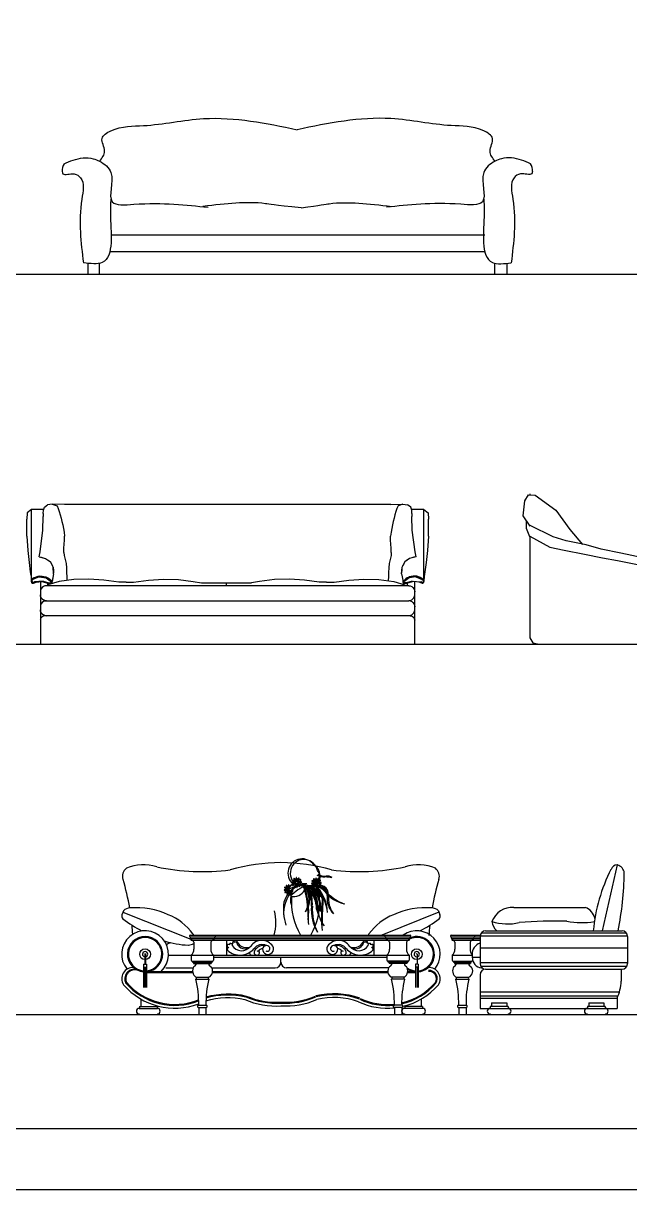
# Model space of a CAD drawing. Header units: inches. Extents: x 6 to 48.5, y 12.5 to 37.3.
# Drawn here: x 20.07 to 23.29, y 12.51 to 18.71 of the extents above; entities that cross this region are included whole.
import ezdxf

# ---------------------------------------------------------------- set-up
doc = ezdxf.new("R2010")
doc.units = ezdxf.units.IN
doc.header["$MEASUREMENT"] = 0
for name, color, linetype in [('02', 2, 'Continuous'), ('1', 1, 'Continuous'), ('4', 4, 'Continuous'), ('kadrbm', 4, 'Continuous')]:
    doc.layers.add(name, color=color, linetype=linetype)

# ---------------------------------------------------------------- blocks, each defined once
blk = doc.blocks.new('kadrbm')
at = {"layer": 'kadrbm', "color": 4}
blk.add_lwpolyline([(0, 0), (0, 24.7972), (21, 24.7972), (21, 0), (0, 0)], close=True, dxfattribs=at)
blk.add_lwpolyline([(20.6631, 0.3257), (20.6631, 24.4603), (0.3369, 24.4603), (0.3369, 0.3257), (20.6631, 0.3257)], dxfattribs=at)

msp = doc.modelspace()

# ---------------------------------------------------------------- linework, layer by layer
at = {"layer": '02'}
for p, q in [((22.7316, 16.1755), (22.752, 16.2072)), ((22.752, 16.2072), (22.7866, 16.2048)), ((22.7594, 16.2067), (22.7594, 16.2129)), ((22.7866, 16.2048), (22.8966, 16.1266)), ((20.1096, 16.13), (20.0868, 16.1113)), ((20.1096, 15.7446), (20.1096, 16.13)), ((20.1744, 16.13), (20.1098, 16.13)), ((20.1727, 16.1087), (20.1731, 16.1258)), ((20.1731, 16.1258), (20.1784, 16.1425)), ((20.1784, 16.1425), (20.1955, 16.1547)), ((20.2202, 16.1581), (20.1955, 16.1547)), ((20.2852, 16.1558), (20.2202, 16.1581)), ((20.2202, 16.1581), (20.2457, 16.149)), ((20.2457, 16.149), (20.2521, 16.1345)), ((20.2521, 16.1345), (20.2578, 16.1186)), ((20.2578, 16.1186), (20.2628, 16.1011)), ((22.0191, 16.1558), (20.2852, 16.1558)), ((22.0191, 16.1558), (22.0841, 16.1581)), ((22.0465, 16.1186), (22.0415, 16.1011)), ((22.0522, 16.1345), (22.0465, 16.1186)), ((22.0586, 16.149), (22.0522, 16.1345)), ((22.0841, 16.1581), (22.0586, 16.149)), ((22.0841, 16.1581), (22.1088, 16.1547)), ((22.1259, 16.1425), (22.1088, 16.1547)), ((22.1312, 16.1258), (22.1259, 16.1425)), ((22.1945, 16.13), (22.1299, 16.13)), ((22.1316, 16.1087), (22.1312, 16.1258)), ((22.1947, 16.13), (22.2175, 16.1113)), ((22.1947, 15.7446), (22.1947, 16.13)), ((22.7234, 16.0948), (22.7316, 16.1755)), ((22.8966, 16.1266), (22.97, 16.0239)), ((20.0868, 16.1113), (20.0849, 16.0787)), ((20.0849, 15.9882), (20.0849, 16.0787)), ((20.1712, 16.0201), (20.1727, 16.0916)), ((20.1727, 16.1087), (20.1727, 16.0916)), ((20.2628, 16.1011), (20.2673, 16.0836)), ((20.2673, 16.0836), (20.2719, 16.0654)), ((20.2719, 16.0654), (20.2765, 16.0475)), ((22.0324, 16.0654), (22.0279, 16.0475)), ((22.037, 16.0836), (22.0324, 16.0654)), ((22.0415, 16.1011), (22.037, 16.0836)), ((22.1316, 16.1087), (22.1316, 16.0916)), ((22.1331, 16.0201), (22.1316, 16.0916)), ((22.2175, 16.1113), (22.2194, 16.0787)), ((22.2194, 15.9882), (22.2194, 16.0787)), ((22.7601, 16.041), (22.7234, 16.0948)), ((22.7397, 16.0288), (22.7397, 16.0679)), ((20.1556, 15.9046), (20.1712, 16.0201)), ((20.2765, 16.0475), (20.2803, 16.0281)), ((20.2803, 16.0281), (20.2837, 16.0084)), ((20.2837, 16.0084), (20.2863, 15.9882)), ((22.0206, 16.0084), (22.018, 15.9882)), ((22.0241, 16.0281), (22.0206, 16.0084)), ((22.0279, 16.0475), (22.0241, 16.0281)), ((22.1487, 15.9046), (22.1331, 16.0201)), ((22.7581, 15.9848), (22.7397, 16.0288)), ((22.8824, 15.9848), (22.7601, 16.0435)), ((22.97, 16.0239), (23.0372, 15.9432)), ((20.0849, 15.9882), (20.0903, 15.9111)), ((20.2825, 15.9232), (20.2841, 15.9449)), ((20.2841, 15.9449), (20.2863, 15.9666)), ((20.2863, 15.9666), (20.2863, 15.9882)), ((22.018, 15.9666), (22.018, 15.9882)), ((22.0203, 15.9449), (22.018, 15.9666)), ((22.0218, 15.9232), (22.0203, 15.9449)), ((22.2194, 15.9882), (22.2141, 15.9111)), ((22.7581, 15.9872), (22.864, 15.9286)), ((22.7594, 15.4449), (22.7594, 15.9865)), ((22.9516, 15.9628), (22.8824, 15.9848)), ((23.0576, 15.9408), (22.9516, 15.9628)), ((23.137, 15.9188), (23.0576, 15.9408)), ((20.0903, 15.9111), (20.0971, 15.8472)), ((20.1507, 15.8784), (20.1556, 15.9046)), ((20.1507, 15.8784), (20.1853, 15.8697)), ((20.1507, 15.8784), (20.1617, 15.8757)), ((20.1617, 15.8757), (20.1727, 15.8727)), ((20.1727, 15.8727), (20.1853, 15.8697)), ((20.2822, 15.9016), (20.2825, 15.9232)), ((20.2822, 15.9016), (20.2833, 15.8845)), ((20.2833, 15.8845), (20.2943, 15.8423)), ((22.021, 15.8845), (22.01, 15.8423)), ((22.0222, 15.9016), (22.021, 15.8845)), ((22.0222, 15.9016), (22.0218, 15.9232)), ((22.1536, 15.8784), (22.1191, 15.8697)), ((22.1316, 15.8727), (22.1191, 15.8697)), ((22.1426, 15.8757), (22.1316, 15.8727)), ((22.1536, 15.8784), (22.1426, 15.8757)), ((22.1536, 15.8784), (22.1487, 15.9046)), ((22.2141, 15.9111), (22.2072, 15.8472)), ((22.864, 15.9286), (22.864, 15.9286)), ((22.864, 15.9286), (22.9414, 15.9139)), ((22.9414, 15.9139), (23.0494, 15.8919)), ((23.0494, 15.8919), (23.1452, 15.8723)), ((23.2409, 15.8968), (23.137, 15.9188)), ((23.1452, 15.8723), (23.2246, 15.8577)), ((23.3591, 15.8723), (23.2409, 15.8968)), ((20.0971, 15.8472), (20.1039, 15.7975)), ((20.1853, 15.8697), (20.2111, 15.851)), ((20.1853, 15.8697), (20.1959, 15.8617)), ((20.1959, 15.8617), (20.2039, 15.856)), ((20.2039, 15.856), (20.2111, 15.851)), ((20.2252, 15.8233), (20.2111, 15.851)), ((20.2111, 15.851), (20.2179, 15.8377)), ((20.2179, 15.8377), (20.2221, 15.8298)), ((20.2221, 15.8298), (20.2229, 15.8279)), ((20.2278, 15.788), (20.2252, 15.8233)), ((20.2255, 15.8222), (20.2255, 15.8218)), ((20.2255, 15.8218), (20.2263, 15.8077)), ((20.2943, 15.8423), (20.2958, 15.8187)), ((20.2958, 15.8187), (20.2966, 15.7948)), ((22.0085, 15.8187), (22.0077, 15.7948)), ((22.01, 15.8423), (22.0085, 15.8187)), ((22.0765, 15.788), (22.0792, 15.8233)), ((22.0788, 15.8218), (22.078, 15.8077)), ((22.0788, 15.8222), (22.0788, 15.8218)), ((22.0792, 15.8233), (22.0932, 15.851)), ((22.0822, 15.8298), (22.0814, 15.8279)), ((22.0864, 15.8377), (22.0822, 15.8298)), ((22.0932, 15.851), (22.0864, 15.8377)), ((22.1191, 15.8697), (22.0932, 15.851)), ((22.1004, 15.856), (22.0932, 15.851)), ((22.1084, 15.8617), (22.1004, 15.856)), ((22.1191, 15.8697), (22.1084, 15.8617)), ((22.2072, 15.8472), (22.2004, 15.7975)), ((23.2246, 15.8577), (23.3835, 15.8259)), ((20.1039, 15.7975), (20.107, 15.7792)), ((20.1039, 15.7975), (20.1077, 15.7731)), ((20.1077, 15.7731), (20.1096, 15.7477)), ((20.1153, 15.761), (20.1096, 15.756)), ((20.1176, 15.7576), (20.1134, 15.7545)), ((20.1134, 15.745), (20.1134, 15.7545)), ((20.1511, 15.7754), (20.1153, 15.761)), ((20.1229, 15.7659), (20.1153, 15.761)), ((20.1514, 15.7712), (20.1176, 15.7576)), ((20.1229, 15.7659), (20.1264, 15.7678)), ((20.1714, 15.7487), (20.1261, 15.7442)), ((20.1264, 15.7678), (20.1461, 15.7747)), ((20.1347, 15.7439), (20.1644, 15.7469)), ((20.1461, 15.7747), (20.1495, 15.7747)), ((20.1511, 15.7754), (20.1602, 15.7758)), ((20.1511, 15.7754), (20.1891, 15.7701)), ((20.1514, 15.7712), (20.1875, 15.7663)), ((20.1602, 15.7758), (20.1666, 15.7758)), ((20.1644, 15.7469), (20.2016, 15.7359)), ((20.1666, 15.7758), (20.1868, 15.7709)), ((20.1714, 15.7487), (20.2024, 15.7401)), ((20.1883, 15.7701), (20.1868, 15.7709)), ((20.1875, 15.7663), (20.2157, 15.7443)), ((20.1891, 15.7701), (20.1974, 15.7659)), ((20.1974, 15.7659), (20.205, 15.761)), ((20.205, 15.761), (20.2195, 15.7465)), ((20.2176, 15.7344), (20.2195, 15.7465)), ((20.2195, 15.7465), (20.2191, 15.7462)), ((20.2278, 15.788), (20.2195, 15.7465)), ((20.2206, 15.7519), (20.2195, 15.7465)), ((20.2195, 15.7465), (20.2195, 15.7465)), ((20.2229, 15.764), (20.2206, 15.7519)), ((20.2263, 15.8077), (20.2274, 15.7925)), ((20.3354, 15.7568), (20.2571, 15.7458)), ((20.2966, 15.7948), (20.2977, 15.7709)), ((20.2977, 15.7709), (20.2985, 15.7515)), ((20.4153, 15.7583), (20.3354, 15.7568)), ((20.4948, 15.7541), (20.4153, 15.7583)), ((20.5734, 15.7435), (20.4948, 15.7541)), ((20.6528, 15.7435), (20.7315, 15.7541)), ((20.7315, 15.7541), (20.8109, 15.7583)), ((20.8109, 15.7583), (20.8909, 15.7568)), ((20.8909, 15.7568), (20.9692, 15.7458)), ((21.4009, 15.7568), (21.3226, 15.7458)), ((21.4809, 15.7583), (21.4009, 15.7568)), ((21.5603, 15.7541), (21.4809, 15.7583)), ((21.6389, 15.7435), (21.5603, 15.7541)), ((21.7184, 15.7435), (21.797, 15.7541)), ((21.797, 15.7541), (21.8764, 15.7583)), ((21.8764, 15.7583), (21.9564, 15.7568)), ((21.9564, 15.7568), (22.0347, 15.7458)), ((22.0066, 15.7709), (22.0058, 15.7515)), ((22.0077, 15.7948), (22.0066, 15.7709)), ((22.0765, 15.788), (22.0849, 15.7465)), ((22.078, 15.8077), (22.0769, 15.7925)), ((22.0814, 15.764), (22.0837, 15.7519)), ((22.0837, 15.7519), (22.0849, 15.7465)), ((22.0993, 15.761), (22.0849, 15.7465)), ((22.0849, 15.7465), (22.0849, 15.7465)), ((22.0849, 15.7465), (22.0852, 15.7462)), ((22.0868, 15.7344), (22.0849, 15.7465)), ((22.1168, 15.7663), (22.0887, 15.7443)), ((22.1069, 15.7659), (22.0993, 15.761)), ((22.1329, 15.7487), (22.102, 15.7401)), ((22.14, 15.7469), (22.1027, 15.7359)), ((22.1153, 15.7701), (22.1069, 15.7659)), ((22.1533, 15.7754), (22.1153, 15.7701)), ((22.116, 15.7701), (22.1175, 15.7709)), ((22.1529, 15.7712), (22.1168, 15.7663)), ((22.1377, 15.7758), (22.1175, 15.7709)), ((22.1329, 15.7487), (22.1782, 15.7442)), ((22.1441, 15.7758), (22.1377, 15.7758)), ((22.1696, 15.7439), (22.14, 15.7469)), ((22.1533, 15.7754), (22.1441, 15.7758)), ((22.1529, 15.7712), (22.1867, 15.7576)), ((22.1533, 15.7754), (22.189, 15.761)), ((22.1582, 15.7747), (22.1548, 15.7747)), ((22.178, 15.7678), (22.1582, 15.7747)), ((22.1814, 15.7659), (22.178, 15.7678)), ((22.1814, 15.7659), (22.189, 15.761)), ((22.1867, 15.7576), (22.1909, 15.7545)), ((22.189, 15.761), (22.1947, 15.756)), ((22.1966, 15.7731), (22.1947, 15.7477)), ((22.2004, 15.7975), (22.1966, 15.7731)), ((22.2004, 15.7975), (22.1973, 15.7792)), ((20.1096, 15.7446), (20.1104, 15.7412)), ((20.1104, 15.7412), (20.1127, 15.7386)), ((20.1108, 15.7408), (20.1127, 15.7386)), ((20.1134, 15.7382), (20.1127, 15.7386)), ((20.1134, 15.745), (20.1167, 15.7402)), ((20.1134, 15.7382), (20.1169, 15.737)), ((20.1167, 15.7402), (20.1261, 15.7442)), ((20.1176, 15.737), (20.1169, 15.737)), ((20.1176, 15.737), (20.1207, 15.7374)), ((20.1207, 15.7374), (20.1347, 15.7439)), ((20.1267, 15.7401), (20.1271, 15.7405)), ((20.1271, 15.7405), (20.1347, 15.7439)), ((20.1271, 15.7405), (20.1271, 15.7405)), ((20.1575, 15.7462), (20.1575, 15.4129)), ((20.1587, 15.7006), (20.1575, 15.6922)), ((20.1617, 15.7082), (20.1587, 15.7006)), ((20.167, 15.715), (20.1617, 15.7082)), ((20.1735, 15.7199), (20.167, 15.715)), ((20.1811, 15.723), (20.1735, 15.7199)), ((20.1894, 15.7241), (20.1811, 15.723)), ((22.1149, 15.7241), (20.1894, 15.7241)), ((20.2571, 15.7458), (20.1974, 15.7283)), ((20.1974, 15.7253), (20.1974, 15.737)), ((20.2016, 15.7359), (20.2092, 15.7355)), ((20.2024, 15.7401), (20.2096, 15.7397)), ((20.2134, 15.7359), (20.2092, 15.7355)), ((20.2096, 15.7397), (20.2122, 15.7397)), ((20.2134, 15.7405), (20.2122, 15.7397)), ((20.2157, 15.7443), (20.2134, 15.7405)), ((20.2134, 15.7359), (20.2164, 15.7378)), ((20.2164, 15.7378), (20.2195, 15.7431)), ((20.2191, 15.7462), (20.2195, 15.7462)), ((20.6131, 15.7437), (20.5734, 15.7435)), ((20.6131, 15.7437), (20.6528, 15.7435)), ((20.9692, 15.7458), (21.0134, 15.7404)), ((21.0134, 15.7404), (21.2784, 15.7404)), ((21.1459, 15.7241), (21.1459, 15.7404)), ((21.3226, 15.7458), (21.2784, 15.7404)), ((21.6786, 15.7437), (21.6389, 15.7435)), ((21.6786, 15.7437), (21.7184, 15.7435)), ((22.0347, 15.7458), (22.0944, 15.7283)), ((22.0852, 15.7462), (22.0849, 15.7462)), ((22.0879, 15.7378), (22.0849, 15.7431)), ((22.0909, 15.7359), (22.0879, 15.7378)), ((22.0887, 15.7443), (22.0909, 15.7405)), ((22.0921, 15.7397), (22.0909, 15.7405)), ((22.0951, 15.7355), (22.0909, 15.7359)), ((22.0947, 15.7397), (22.0921, 15.7397)), ((22.102, 15.7401), (22.0947, 15.7397)), ((22.1027, 15.7359), (22.0951, 15.7355)), ((22.1069, 15.737), (22.1069, 15.7253)), ((22.1149, 15.7241), (22.1232, 15.723)), ((22.1232, 15.723), (22.1308, 15.7199)), ((22.1308, 15.7199), (22.1373, 15.715)), ((22.1373, 15.715), (22.1426, 15.7082)), ((22.1426, 15.7082), (22.1457, 15.7006)), ((22.1457, 15.7006), (22.1468, 15.6922)), ((22.1468, 15.4129), (22.1468, 15.7462)), ((22.1772, 15.7405), (22.1696, 15.7439)), ((22.1837, 15.7374), (22.1696, 15.7439)), ((22.1776, 15.7401), (22.1772, 15.7405)), ((22.1772, 15.7405), (22.1772, 15.7405)), ((22.1877, 15.7402), (22.1782, 15.7442)), ((22.1867, 15.737), (22.1837, 15.7374)), ((22.1867, 15.737), (22.1875, 15.737)), ((22.1875, 15.737), (22.1909, 15.7382)), ((22.1909, 15.745), (22.1877, 15.7402)), ((22.1916, 15.7386), (22.1909, 15.7382)), ((22.1939, 15.7412), (22.1916, 15.7386)), ((22.1935, 15.7408), (22.1916, 15.7386)), ((22.1947, 15.7446), (22.1939, 15.7412)), ((20.1587, 15.6683), (20.1575, 15.6762)), ((20.1617, 15.6603), (20.1587, 15.6683)), ((20.1617, 15.6284), (20.1587, 15.6208)), ((20.167, 15.6538), (20.1617, 15.6603)), ((20.167, 15.6352), (20.1617, 15.6284)), ((20.167, 15.6538), (20.1735, 15.6489)), ((20.1735, 15.6401), (20.167, 15.6352)), ((20.1811, 15.6455), (20.1735, 15.6489)), ((20.1811, 15.6432), (20.1735, 15.6401)), ((20.1894, 15.6443), (20.1811, 15.6455)), ((20.1811, 15.6432), (20.1894, 15.6443)), ((20.1894, 15.6443), (22.1149, 15.6443)), ((22.1149, 15.6443), (22.1232, 15.6455)), ((22.1232, 15.6432), (22.1149, 15.6443)), ((22.1232, 15.6455), (22.1308, 15.6489)), ((22.1232, 15.6432), (22.1308, 15.6401)), ((22.1373, 15.6538), (22.1308, 15.6489)), ((22.1308, 15.6401), (22.1373, 15.6352)), ((22.1373, 15.6538), (22.1426, 15.6603)), ((22.1373, 15.6352), (22.1426, 15.6284)), ((22.1426, 15.6603), (22.1457, 15.6683)), ((22.1426, 15.6284), (22.1457, 15.6208)), ((22.1457, 15.6683), (22.1468, 15.6762)), ((20.1587, 15.6208), (20.1575, 15.6124)), ((20.1587, 15.5885), (20.1575, 15.5964)), ((20.1617, 15.5805), (20.1587, 15.5885)), ((20.167, 15.574), (20.1617, 15.5805)), ((20.1697, 15.5615), (20.1647, 15.5577)), ((20.167, 15.574), (20.1735, 15.5691)), ((20.1754, 15.5638), (20.1697, 15.5615)), ((20.1811, 15.5657), (20.1735, 15.5691)), ((20.1815, 15.5645), (20.1754, 15.5638)), ((20.1811, 15.5657), (20.1894, 15.5645)), ((22.1229, 15.5645), (20.1815, 15.5645)), ((22.1232, 15.5657), (22.1149, 15.5645)), ((22.1229, 15.5645), (22.1289, 15.5638)), ((22.1232, 15.5657), (22.1308, 15.5691)), ((22.1289, 15.5638), (22.1346, 15.5615)), ((22.1373, 15.574), (22.1308, 15.5691)), ((22.1346, 15.5615), (22.1396, 15.5577)), ((22.1373, 15.574), (22.1426, 15.5805)), ((22.1426, 15.5805), (22.1457, 15.5885)), ((22.1457, 15.6208), (22.1468, 15.6124)), ((22.1457, 15.5885), (22.1468, 15.5964)), ((20.1583, 15.547), (20.1575, 15.5406)), ((20.1583, 15.547), (20.1609, 15.5527)), ((20.1647, 15.5577), (20.1609, 15.5527)), ((22.1396, 15.5577), (22.1434, 15.5527)), ((22.146, 15.547), (22.1434, 15.5527)), ((22.146, 15.547), (22.1468, 15.5406)), ((22.7581, 15.447), (22.7744, 15.4201)), ((22.7744, 15.4201), (22.807, 15.4128)), ((23.2231, 14.2404), (23.1423, 13.8903)), ((21.565, 14.1127), (21.5825, 14.1127)), ((21.5665, 14.1189), (21.5878, 14.1189)), ((21.5872, 14.1127), (21.5927, 14.1127)), ((22.6735, 14.0143), (23.0526, 14.0143)), ((20.5983, 13.9964), (20.5906, 13.9746)), ((20.596, 13.99), (20.9563, 13.845)), ((22.2751, 13.99), (21.9711, 13.8677)), ((22.2729, 13.9964), (22.2806, 13.9746)), ((22.5235, 13.8903), (23.248, 13.8903)), ((20.9533, 13.8677), (22.1224, 13.8677)), ((20.9533, 13.8575), (22.1224, 13.8575)), ((20.9561, 13.849), (22.1196, 13.849)), ((20.9585, 13.8401), (22.1172, 13.8401)), ((20.9727, 13.8297), (20.9727, 13.7928)), ((21.0632, 13.8297), (21.0632, 13.7928)), ((21.146, 13.8401), (21.146, 13.761)), ((21.8873, 13.8384), (21.8898, 13.8293)), ((21.9297, 13.8401), (21.9297, 13.761)), ((22.0125, 13.8297), (22.0125, 13.7928)), ((22.103, 13.8297), (22.103, 13.7928)), ((22.3401, 13.8677), (22.4944, 13.8677)), ((22.3401, 13.8575), (22.4935, 13.8575)), ((22.3429, 13.849), (22.4935, 13.849)), ((22.3453, 13.8401), (22.4935, 13.8401)), ((22.3595, 13.8297), (22.3595, 13.7928)), ((22.4407, 13.8297), (22.4407, 13.7928)), ((22.4935, 13.8628), (23.2743, 13.8628)), ((22.4935, 13.8603), (22.4935, 13.716)), ((22.4997, 13.8787), (23.2717, 13.8787)), ((23.278, 13.8603), (23.278, 13.716)), ((20.7123, 13.7657), (20.7123, 13.7119)), ((20.7153, 13.7657), (20.7153, 13.7119)), ((22.1588, 13.7657), (22.1588, 13.7119)), ((22.4519, 13.7645), (22.4519, 13.7493)), ((22.4935, 13.7993), (23.2743, 13.7993)), ((20.7059, 13.7119), (20.7059, 13.5879)), ((20.7059, 13.7119), (20.721, 13.7119)), ((20.721, 13.7119), (20.721, 13.5879)), ((20.8382, 13.7614), (22.1172, 13.761)), ((20.9585, 13.761), (20.9585, 13.7345)), ((20.9635, 13.7295), (21.0724, 13.7295)), ((20.9685, 13.7216), (21.0673, 13.7216)), ((20.9712, 13.7216), (20.9712, 13.7161)), ((20.9712, 13.7161), (21.0646, 13.7161)), ((20.9836, 13.7161), (20.9836, 13.7088)), ((21.0523, 13.7161), (21.0523, 13.7088)), ((21.0646, 13.7216), (21.0646, 13.7161)), ((21.0774, 13.761), (21.0774, 13.7345)), ((21.0774, 13.7503), (21.9983, 13.7503)), ((21.4356, 13.7226), (21.4356, 13.7503)), ((21.9983, 13.761), (21.9983, 13.7345)), ((22.1122, 13.7295), (22.0033, 13.7295)), ((22.1072, 13.7216), (22.0084, 13.7216)), ((22.0111, 13.7216), (22.0111, 13.7161)), ((22.1045, 13.7161), (22.0111, 13.7161)), ((22.0234, 13.7161), (22.0234, 13.7088)), ((22.0921, 13.7161), (22.0921, 13.7088)), ((22.1045, 13.7216), (22.1045, 13.7161)), ((22.1172, 13.761), (22.1172, 13.7345)), ((22.1652, 13.7119), (22.1501, 13.7119)), ((22.1501, 13.7119), (22.1501, 13.5879)), ((22.1652, 13.7119), (22.1652, 13.5879)), ((22.3453, 13.761), (22.4519, 13.761)), ((22.3453, 13.761), (22.3453, 13.7345)), ((22.3503, 13.7295), (22.4499, 13.7295)), ((22.3553, 13.7216), (22.4449, 13.7216)), ((22.358, 13.7216), (22.358, 13.7161)), ((22.358, 13.7161), (22.4422, 13.7161)), ((22.3653, 13.7161), (22.3653, 13.7088)), ((22.4341, 13.7161), (22.4341, 13.7088)), ((22.4422, 13.7216), (22.4422, 13.7161)), ((22.4549, 13.7503), (22.4935, 13.7503)), ((22.4935, 13.7221), (23.2743, 13.7221)), ((22.4971, 13.7017), (23.2743, 13.7017)), ((20.7059, 13.6976), (20.721, 13.6976)), ((20.7123, 13.6976), (20.7123, 13.5879)), ((20.7153, 13.6976), (20.7153, 13.5879)), ((20.721, 13.669), (20.9668, 13.669)), ((20.7338, 13.674), (20.9662, 13.674)), ((20.8233, 13.6926), (20.9694, 13.6926)), ((20.9836, 13.6436), (21.0523, 13.6436)), ((21.0681, 13.6926), (21.4056, 13.6926)), ((21.0723, 13.669), (22.0034, 13.669)), ((21.0729, 13.674), (22.0028, 13.674)), ((22.0076, 13.6926), (21.4656, 13.6926)), ((22.0921, 13.6436), (22.0234, 13.6436)), ((22.1089, 13.669), (22.1501, 13.669)), ((22.1095, 13.674), (22.1373, 13.674)), ((22.1652, 13.6976), (22.1501, 13.6976)), ((22.1588, 13.6976), (22.1588, 13.5879)), ((22.1626, 13.6976), (22.1626, 13.5879)), ((22.3653, 13.6436), (22.4341, 13.6436)), ((22.4935, 13.656), (22.4935, 13.4777)), ((22.5047, 13.6926), (22.5019, 13.6926)), ((22.5235, 13.686), (23.248, 13.686)), ((23.2434, 13.686), (23.2434, 13.6223)), ((20.9836, 13.6337), (21.0523, 13.6337)), ((22.0921, 13.6337), (22.0234, 13.6337)), ((22.3653, 13.6337), (22.4341, 13.6337)), ((20.6904, 13.5276), (20.6904, 13.4885)), ((22.1808, 13.5276), (22.1808, 13.4885)), ((22.4935, 13.5656), (23.2307, 13.5656)), ((22.4935, 13.5447), (23.222, 13.5447)), ((22.4935, 13.5317), (23.222, 13.5317)), ((23.222, 13.5317), (23.222, 13.4777)), ((20.6821, 13.4777), (20.7792, 13.4777)), ((20.6836, 13.4885), (20.7777, 13.4885)), ((20.6836, 13.4885), (20.6836, 13.4777)), ((20.7709, 13.4931), (20.7709, 13.4885)), ((20.7777, 13.4885), (20.7777, 13.4777)), ((20.9978, 13.4951), (21.0381, 13.4951)), ((20.9985, 13.482), (21.0381, 13.482)), ((20.9985, 13.482), (20.9985, 13.446)), ((21.0373, 13.482), (21.0373, 13.446)), ((22.0779, 13.4951), (22.0376, 13.4951)), ((22.0772, 13.482), (22.0376, 13.482)), ((22.0384, 13.482), (22.0384, 13.446)), ((22.0772, 13.482), (22.0772, 13.446)), ((22.1891, 13.4777), (22.0919, 13.4777)), ((22.0934, 13.4885), (22.0934, 13.4777)), ((22.1875, 13.4885), (22.0934, 13.4885)), ((22.1002, 13.4931), (22.1002, 13.4885)), ((22.1875, 13.4885), (22.1875, 13.4777)), ((22.3796, 13.4951), (22.4199, 13.4951)), ((22.3803, 13.482), (22.4199, 13.482)), ((22.3803, 13.482), (22.3803, 13.446)), ((22.4191, 13.482), (22.4191, 13.446)), ((22.4935, 13.4777), (23.222, 13.4777)), ((22.5482, 13.4885), (22.5482, 13.4777)), ((22.6423, 13.4885), (22.5482, 13.4885)), ((22.555, 13.5071), (22.6356, 13.5071)), ((22.555, 13.5071), (22.555, 13.4885)), ((22.6356, 13.5071), (22.6356, 13.4885)), ((22.6423, 13.4885), (22.6423, 13.4777)), ((23.0642, 13.4885), (23.0642, 13.4777)), ((23.1583, 13.4885), (23.0642, 13.4885)), ((23.071, 13.5071), (23.071, 13.4885)), ((23.071, 13.5071), (23.1515, 13.5071)), ((23.1515, 13.5071), (23.1515, 13.4885)), ((23.1583, 13.4885), (23.1583, 13.4777)), ((20.6821, 13.4481), (20.6821, 13.446)), ((20.7792, 13.4481), (20.7792, 13.446)), ((22.0919, 13.4481), (22.0919, 13.446)), ((22.1891, 13.4481), (22.1891, 13.446)), ((22.5467, 13.4481), (22.5467, 13.446)), ((22.6438, 13.4481), (22.6438, 13.446)), ((23.0627, 13.4481), (23.0627, 13.446)), ((23.1598, 13.4481), (23.1598, 13.446))]:
    msp.add_line(p, q, dxfattribs=at)
for points in [[(22.0771, 13.5022, 0.158771), (22.2596, 13.6117, 0.62259), (22.2194, 13.6793, 0.62259)], [(22.0771, 13.5072, 0.157659), (22.2554, 13.6144, 0.62259), (22.2198, 13.6744, 0.62259)], [(22.0841, 13.4888, 0.156799), (22.2722, 13.6035, 0.62259), (22.2182, 13.6943)], [(21.0374, 13.5173, -0.139191), (21.2446, 13.5244, 0.11451), (21.4356, 13.491, 0.11451)], [(21.038, 13.5332, -0.136466), (21.2493, 13.5387, 0.115228), (21.4347, 13.506, 0.115228)], [(21.0383, 13.5385, -0.135344), (21.2513, 13.5433, 0.115228), (21.4345, 13.511, 0.115228)], [(21.8542, 13.5261, 0.138442), (22.0384, 13.4956, 0.62259)], [(21.8563, 13.5306, 0.139101), (22.0384, 13.5005, 0.62259)], [(21.8478, 13.5125, 0.136675), (22.0384, 13.4809, 0.62259)]]:
    msp.add_lwpolyline(points, format="xyb", dxfattribs=at)
for centre in [(20.7138, 13.7657), (22.1573, 13.7657)]:
    msp.add_circle(centre, 0.0287, dxfattribs=at)
for centre, radius, start, end in [((21.5488, 14.1964), 0.0761, 34.31698, 229.1041), ((21.5579, 14.1964), 0.0726, 10.65505, 227.11178), ((20.6471, 14.1797), 0.0534, 127.11176, 198.06445), ((20.7057, 14.015), 0.2263, 72.0695, 113.66489), ((21.0167, 15.3472), 1.1427, 257.80711, 277.51613), ((21.4486, 13.1901), 1.0624, 90.70297, 105.41404), ((21.4225, 13.1901), 1.0624, 74.58596, 89.29703), ((21.5846, 14.1884), 0.0576, 263.60278, 61.94336), ((21.5992, 14.176), 0.0452, 261.57983, 48.37516), ((21.8544, 15.3472), 1.1427, 262.48387, 282.19289), ((22.1654, 14.015), 0.2263, 66.33511, 107.9305), ((22.224, 14.1797), 0.0534, 341.93555, 52.88824), ((23.9877, 13.8102), 0.8957, 153.0198, 174.86616), ((23.2257, 14.2013), 0.0392, 93.68767, 157.18982), ((23.2107, 14.1926), 0.0494, 4.92788, 75.45803), ((21.6806, 14.2115), 1.5794, 348.26545, 359.46794), ((19.3996, 13.799), 1.251, 9.79292, 16.92429), ((21.4767, 14.1337), 0.00156, 17.36916, 190.78426), ((21.6071, 13.8374), 0.3027, 96.65738, 115.79182), ((21.5264, 14.0922), 0.0541, 101.97647, 158.54317), ((21.4946, 14.145), 0.00156, 107.36916, 280.78426), ((21.5152, 14.0565), 0.0924, 89.86336, 103.16694), ((21.4984, 14.2993), 0.1559, 268.72489, 276.34081), ((21.497, 14.1576), 0.00156, 77.36916, 250.78426), ((21.5775, 14.2894), 0.1559, 238.72489, 246.34081), ((21.4706, 14.0707), 0.0924, 59.86336, 73.16694), ((21.5268, 14.1125), 0.0362, 109.30564, 143.72467), ((21.4796, 14.1826), 0.0548, 291.63899, 313.42671), ((21.5054, 14.1674), 0.00156, 47.36916, 220.78426), ((21.54, 14.1768), 0.0372, 196.36704, 228.69865), ((21.4857, 14.1398), 0.0355, 18.94617, 54.08414), ((21.5955, 14.098), 0.0924, 149.86336, 163.16694), ((21.3768, 14.2048), 0.1559, 328.72489, 336.34081), ((21.672, 14.1678), 0.1559, 178.72489, 186.34081), ((21.5176, 14.1716), 0.00156, 17.36916, 190.78426), ((21.6097, 14.1425), 0.0924, 179.86336, 193.16694), ((21.4291, 14.151), 0.0924, 359.86336, 13.16694), ((21.5997, 14.1883), 0.0924, 209.86336, 223.16694), ((21.5488, 14.15), 0.028, 135.49265, 167.66877), ((21.5492, 14.1266), 0.0368, 106.17851, 138.88719), ((21.5468, 14.1734), 0.0393, 230.72725, 262.30306), ((21.3669, 14.1257), 0.1559, 358.72489, 6.34081), ((21.5405, 13.9942), 0.1559, 88.72489, 96.34081), ((21.5237, 14.2371), 0.0924, 269.86336, 283.16694), ((21.3978, 14.0523), 0.1559, 28.72489, 36.34081), ((21.5264, 14.0922), 0.0541, 68.62748, 92.62214), ((21.5126, 14.1803), 0.0352, 288.82746, 324.20284), ((21.5209, 14.1187), 0.0285, 41.1961, 83.8696), ((21.5091, 14.1692), 0.0227, 317.24426, 359.0295), ((21.5303, 14.1692), 0.00156, 347.36916, 160.78426), ((21.54, 14.1608), 0.00156, 317.36916, 130.78426), ((21.5418, 14.1359), 0.00156, 257.36916, 70.78426), ((20.7456, 16.8992), 2.8835, 286.06539, 286.59177), ((21.5442, 14.1486), 0.00156, 287.36916, 100.78426), ((21.6501, 17.0242), 2.8835, 267.93426, 268.46063), ((21.2104, 14.0031), 0.3671, 1.48356, 21.14988), ((21.599, 14.1425), 0.00156, 107.36916, 280.78426), ((21.6196, 14.054), 0.0924, 89.86336, 103.16694), ((21.6028, 14.2969), 0.1559, 268.72489, 276.34081), ((21.6015, 14.1551), 0.00156, 77.36916, 250.78426), ((21.6819, 14.2869), 0.1559, 238.72489, 246.34081), ((21.575, 14.0682), 0.0924, 59.86336, 73.16694), ((21.6313, 14.11), 0.0362, 109.30564, 143.72467), ((21.5841, 14.1801), 0.0548, 291.63899, 313.42671), ((21.6099, 14.1649), 0.00156, 47.36916, 220.78426), ((21.6444, 14.1743), 0.0372, 196.36704, 228.69865), ((21.5901, 14.1373), 0.0355, 18.94617, 54.08414), ((21.6999, 14.0955), 0.0924, 149.86336, 163.16694), ((21.4812, 14.2023), 0.1559, 328.72489, 336.34081), ((21.6221, 14.1691), 0.00156, 17.36916, 190.78426), ((21.7764, 14.1654), 0.1559, 178.72489, 186.34081), ((21.7142, 14.14), 0.0924, 179.86336, 193.16694), ((21.5336, 14.1485), 0.0924, 359.86336, 13.16694), ((21.7042, 14.1858), 0.0924, 209.86336, 223.16694), ((21.6532, 14.1476), 0.028, 135.49265, 167.66877), ((21.6537, 14.1241), 0.0368, 106.17851, 138.88719), ((21.6651, 14.2549), 0.0786, 240.34804, 273.33922), ((21.4713, 14.1232), 0.1559, 358.72489, 6.34081), ((21.6512, 14.1709), 0.0393, 230.72725, 262.30306), ((21.6449, 13.9917), 0.1559, 88.72489, 96.34081), ((21.6281, 14.2346), 0.0924, 269.86336, 283.16694), ((21.5023, 14.0498), 0.1559, 28.72489, 36.34081), ((21.617, 14.1778), 0.0352, 288.82746, 324.20284), ((21.6254, 14.1162), 0.0285, 41.1961, 83.8696), ((21.6309, 14.0898), 0.0541, 68.62748, 92.62214), ((21.6135, 14.1667), 0.0227, 317.24426, 359.0295), ((21.6705, 14.2593), 0.0786, 240.34804, 273.33922), ((21.6347, 14.1667), 0.00156, 347.36916, 160.78426), ((21.6445, 14.1583), 0.00156, 317.36916, 130.78426), ((21.6463, 14.1334), 0.00156, 257.36916, 70.78426), ((21.6487, 14.1461), 0.00156, 287.36916, 100.78426), ((21.6652, 13.9957), 0.1808, 76.87036, 88.55782), ((21.6793, 14.1208), 0.0602, 61.39835, 94.00314), ((23.4716, 13.799), 1.251, 163.07571, 170.20708), ((21.6216, 13.9852), 0.1716, 135.69492, 186.26333), ((21.614, 13.9881), 0.1716, 126.15556, 161.36253), ((21.4537, 14.1071), 0.00156, 107.36916, 280.78426), ((21.4743, 14.0186), 0.0924, 89.86336, 103.16694), ((21.4575, 14.2615), 0.1559, 268.72489, 276.34081), ((21.4561, 14.1197), 0.00156, 77.36916, 250.78426), ((21.5366, 14.2516), 0.1559, 238.72489, 246.34081), ((21.458, 14.0949), 0.00156, 137.36916, 310.78426), ((21.4297, 14.0328), 0.0924, 59.86336, 73.16694), ((21.486, 14.0746), 0.0362, 109.30564, 143.72467), ((21.4388, 14.1447), 0.0548, 291.63899, 313.42671), ((21.4646, 14.1295), 0.00156, 47.36916, 220.78426), ((21.4991, 14.139), 0.0372, 196.36704, 228.69865), ((21.4448, 14.1019), 0.0355, 18.94617, 54.08414), ((21.4677, 14.0865), 0.00156, 167.36916, 340.78426), ((21.5546, 14.0601), 0.0924, 149.86336, 163.16694), ((21.3359, 14.1669), 0.1559, 328.72489, 336.34081), ((21.6311, 14.13), 0.1559, 178.72489, 186.34081), ((21.5121, 14.1616), 0.0634, 234.56255, 252.85219), ((21.5688, 14.1047), 0.0924, 179.86336, 193.16694), ((21.3883, 14.1131), 0.0924, 359.86336, 13.16694), ((21.5589, 14.1504), 0.0924, 209.86336, 220.66125), ((21.4804, 14.0841), 0.00156, 197.36916, 10.78426), ((21.5079, 14.1122), 0.028, 135.49265, 167.66877), ((21.326, 14.0878), 0.1559, 358.72489, 6.34081), ((21.5059, 14.1355), 0.0393, 230.72725, 249.61005), ((21.357, 14.0144), 0.1559, 31.10397, 35.41415), ((21.5928, 14.0551), 0.1064, 151.98206, 199.00761), ((21.6965, 13.8572), 0.3027, 114.78852, 133.92296), ((21.5405, 14.0743), 0.0541, 86.75862, 176.6743), ((21.5053, 14.1358), 0.0634, 252.69368, 333.8351), ((21.4894, 14.1313), 0.00156, 52.2052, 160.78426), ((21.5396, 14.0651), 0.0476, 169.6564, 176.15973), ((21.4988, 14.1328), 0.00156, 137.36916, 310.78426), ((21.5086, 14.1244), 0.00156, 167.36916, 340.78426), ((21.5212, 14.122), 0.00156, 197.36916, 10.78426), ((21.5334, 14.1262), 0.00156, 227.36916, 40.78426), ((21.2058, 13.9969), 0.3774, 352.58931, 20.22973), ((21.5692, 14.0715), 0.0533, 359.18572, 98.69122), ((21.5661, 14.1282), 0.00224, 14.24352, 165.75648), ((21.4586, 14.0585), 0.1266, 31.52067, 33.7048), ((21.5053, 14.1358), 0.0634, 339.50834, 354.14308), ((21.4586, 14.0585), 0.1266, 327.65474, 30.30965), ((21.4768, 14.0617), 0.1134, 321.69469, 32.30412), ((21.4991, 14.0181), 0.1235, 46.1425, 56.49407), ((21.4768, 14.0617), 0.1134, 33.78329, 36.27168), ((21.5026, 14.0203), 0.1235, 50.43041, 56.49407), ((21.5769, 14.129), 0.00248, 18.73802, 161.26198), ((21.3889, 14.0334), 0.2091, 25.70378, 27.43261), ((21.5913, 14.0505), 0.0652, 98.59261, 102.33102), ((21.3889, 14.0334), 0.2091, 356.66903, 24.91172), ((21.3936, 14.0334), 0.2091, 25.37628, 27.43261), ((21.3936, 14.0334), 0.2091, 356.66903, 24.53226), ((21.587, 14.1256), 0.00248, 18.73802, 161.26198), ((21.5487, 14.1073), 0.0407, 20.92235, 27.964), ((21.5991, 14.0573), 0.0596, 95.80075, 102.69147), ((21.5913, 14.0505), 0.0652, 86.76663, 94.63937), ((21.5706, 14.025), 0.0918, 70.55343, 80.34992), ((21.5026, 14.0203), 0.1235, 353.04054, 45.83413), ((21.3932, 13.9906), 0.2385, 32.3773, 34.70482), ((21.4991, 14.0181), 0.1235, 4.15848, 41.12367), ((21.594, 14.0651), 0.0476, 82.63349, 91.60318), ((21.6231, 14.064), 0.0626, 39.391, 117.76789), ((21.4647, 14.0018), 0.1808, 41.69274, 44.18941), ((21.4074, 13.9994), 0.2266, 32.59094, 34.06797), ((21.6195, 14.0604), 0.0626, 39.391, 112.96586), ((21.488, 14.0108), 0.16, 44.52822, 47.49508), ((21.5991, 14.0573), 0.0596, 85.01557, 91.9401), ((21.3932, 13.9906), 0.2385, 3.93197, 31.25909), ((21.4074, 13.9994), 0.2266, 29.66662, 32.05855), ((21.5913, 14.0505), 0.0652, 76.46615, 82.57231), ((21.4647, 14.0018), 0.1808, 356.8866, 40.9447), ((21.6033, 14.1303), 0.00156, 137.36916, 310.78426), ((21.488, 14.0108), 0.16, 353.58093, 43.57022), ((21.594, 14.0651), 0.0476, 71.1091, 77.54501), ((21.6329, 14.0812), 0.0487, 354.88426, 123.35804), ((21.5706, 14.025), 0.0918, 63.43052, 66.90333), ((21.4074, 13.9994), 0.2266, 1.89713, 28.06182), ((21.5991, 14.0573), 0.0596, 354.563, 81.09462), ((21.613, 14.1219), 0.00156, 167.36916, 340.78426), ((21.5913, 14.0505), 0.0652, 344.09668, 71.95913), ((21.6397, 14.0837), 0.0487, 354.88426, 123.35804), ((21.594, 14.0651), 0.0476, 3.84027, 63.45225), ((21.5706, 14.025), 0.0918, 21.60751, 58.52958), ((21.4052, 13.9449), 0.2819, 8.67143, 39.13106), ((21.6257, 14.1195), 0.00156, 197.36916, 10.78426), ((21.4557, 13.9747), 0.2286, 3.18898, 40.13409), ((21.6378, 14.1237), 0.00156, 227.36916, 40.78426), ((21.8097, 14.2081), 0.1783, 217.28125, 259.0627), ((21.8466, 14.2476), 0.2267, 219.391, 250.20738), ((21.8052, 14.0648), 0.1244, 174.45191, 223.30799), ((21.8386, 14.0658), 0.1511, 174.88426, 214.86406), ((20.637, 13.956), 0.056, 92.87913, 133.82568), ((20.6617, 13.5809), 0.4319, 66.08046, 93.65107), ((21.6978, 14.0035), 0.2495, 170.89385, 199.39771), ((21.841, 14.0447), 0.3496, 176.13407, 210.42114), ((23.4756, 14.0618), 1.8989, 181.48356, 184.14955), ((21.2926, 14.0447), 0.3496, 329.57886, 3.86593), ((21.8254, 14.0009), 0.2286, 174.87991, 211.27204), ((21.8839, 14.0049), 0.2819, 176.66903, 205.78958), ((21.7946, 14.0396), 0.1728, 184.15848, 213.91627), ((22.3987, 13.9617), 0.7481, 174.563, 185.437), ((24.2858, 13.8914), 2.6322, 176.50916, 179.5971), ((22.2094, 13.5809), 0.4319, 86.34893, 113.91954), ((22.2341, 13.956), 0.056, 46.17432, 87.12087), ((22.6648, 13.8996), 0.115, 85.65653, 159.96478), ((23.0259, 13.9391), 0.0798, 12.10031, 70.45645), ((20.6093, 13.9675), 0.02, 159.26101, 224.41429), ((21.0492, 14.5609), 0.7584, 233.21081, 242.3349), ((20.7265, 13.6988), 0.298, 35.85741, 68.26876), ((21.1478, 13.9344), 0.261, 345.19053, 13.6662), ((21.8011, 14.0186), 0.1703, 183.93197, 217.20394), ((22.1446, 13.6988), 0.298, 111.73124, 144.14259), ((21.822, 14.5609), 0.7584, 297.6651, 306.78919), ((22.2619, 13.9675), 0.02, 315.58571, 20.73899), ((20.7138, 13.7657), 0.1247, 312.68027, 219.70409), ((19.3996, 13.799), 1.251, 3.33822, 5.5214), ((22.1573, 13.7657), 0.1247, 320.29591, 125.08883), ((23.4716, 13.799), 1.251, 174.4786, 176.99687), ((22.5235, 13.8603), 0.03, 90, 180), ((22.634, 13.9487), 0.078, 187.1762, 228.49613), ((22.6387, 14.2083), 0.2816, 253.05459, 282.94771), ((22.9117, 11.1705), 2.7714, 89.09981, 94.343), ((23.0352, 14.3363), 0.4028, 258.54913, 279.45137), ((23.248, 13.8603), 0.03, 0, 90), ((20.7138, 13.7657), 0.0938, 274.42207, 265.17045), ((20.7138, 13.7657), 0.0888, 274.67158, 264.89784), ((20.9525, 14.2301), 0.4159, 250.81861, 268.77152), ((20.8733, 13.7481), 0.0818, 105.74687, 123.75339), ((20.9546, 13.8626), 0.00522, 103.76045, 256.23955), ((20.958, 13.8534), 0.00483, 122.18019, 247.84977), ((20.9618, 13.8445), 0.00555, 126.53748, 233.46252), ((20.9592, 13.8261), 0.014, 14.9511, 92.74208), ((20.9219, 13.8315), 0.0623, 35.46668, 42.23541), ((21.0767, 13.8261), 0.014, 87.25792, 165.0489), ((21.0756, 13.8445), 0.00555, 306.53748, 53.46252), ((21.0794, 13.8534), 0.00483, 292.15023, 57.81981), ((21.0828, 13.8626), 0.00522, 283.76045, 76.23955), ((21.1987, 13.8162), 0.0232, 158.64203, 188.68396), ((21.1719, 13.802), 0.0232, 71.88931, 77.15928), ((21.2023, 13.8251), 0.0232, 158.09315, 188.13508), ((21.1753, 13.8112), 0.0232, 46.56846, 76.6104), ((21.2118, 13.8229), 0.0232, 158.09315, 163.36312), ((21.1849, 13.809), 0.0232, 46.56846, 76.6104), ((21.2539, 13.8584), 0.0582, 198.33327, 286.98971), ((21.2433, 13.8386), 0.0443, 196.69729, 316.72033), ((21.3338, 13.7692), 0.07, 33.82942, 146.17058), ((21.7419, 13.7692), 0.07, 33.82942, 146.17058), ((21.8324, 13.8386), 0.0443, 223.27967, 343.30271), ((21.8218, 13.8584), 0.0582, 253.01029, 341.66673), ((21.8908, 13.809), 0.0232, 103.3896, 133.43154), ((21.9004, 13.8112), 0.0232, 103.3896, 133.43154), ((21.8639, 13.8229), 0.0232, 16.63688, 21.90685), ((21.929, 13.873), 0.0587, 228.1764, 231.9675), ((21.8734, 13.8251), 0.0232, 351.86492, 21.90685), ((21.9038, 13.802), 0.0232, 102.84072, 108.11069), ((21.9492, 13.8315), 0.0623, 137.76459, 144.53332), ((21.877, 13.8162), 0.0232, 351.31604, 21.35797), ((21.9929, 13.8626), 0.00522, 103.76045, 256.23955), ((21.9963, 13.8534), 0.00483, 122.18019, 247.84977), ((22.0001, 13.8445), 0.00555, 126.53748, 233.46252), ((21.999, 13.8261), 0.014, 14.9511, 92.74208), ((22.1165, 13.8261), 0.014, 87.25792, 165.0489), ((22.1139, 13.8445), 0.00555, 306.53748, 53.46252), ((22.1573, 13.7657), 0.0888, 275.10216, 115.40709), ((22.1177, 13.8534), 0.00483, 292.15023, 57.81981), ((22.1211, 13.8626), 0.00522, 283.76045, 76.23955), ((22.1573, 13.7657), 0.0938, 274.82955, 111.79327), ((22.3413, 13.8626), 0.00522, 103.76045, 256.23955), ((22.3447, 13.8534), 0.00483, 122.18019, 247.84977), ((22.3486, 13.8445), 0.00555, 126.53748, 233.46252), ((22.3459, 13.8261), 0.014, 14.9511, 92.74208), ((22.4542, 13.8261), 0.014, 87.25792, 165.0489), ((22.5136, 13.7661), 0.0618, 109.03109, 181.51852), ((22.4531, 13.8445), 0.00555, 306.53748, 53.46252), ((22.457, 13.8534), 0.00483, 292.15023, 57.81981), ((22.4604, 13.8626), 0.00522, 283.76045, 76.23955), ((20.7138, 13.7657), 0.0138, 275.15738, 264.84262), ((20.7138, 13.7659), 0.00151, 350.53072, 189.46928), ((20.9421, 13.873), 0.0587, 271.35796, 301.37556), ((20.9368, 13.7898), 0.0361, 307.10792, 4.83109), ((21.0991, 13.7898), 0.0361, 175.16891, 232.89208), ((21.1685, 13.7966), 0.0193, 167.63851, 210.29131), ((21.1529, 13.7547), 0.0461, 89.09964, 94.03791), ((21.1682, 13.8117), 0.0181, 160.69196, 228.78521), ((21.1528, 13.7874), 0.0303, 70.12012, 93.29603), ((21.2183, 13.8575), 0.0969, 226.77098, 319.85228), ((21.1777, 13.8187), 0.0148, 162.15927, 190.77455), ((21.1652, 13.8084), 0.0149, 45.18896, 96.19174), ((21.2272, 13.8447), 0.0606, 211.86754, 322.94214), ((21.2894, 13.7775), 0.0211, 187.81623, 231.66636), ((21.3352, 13.7634), 0.0532, 64.26893, 143.61949), ((21.3076, 13.7751), 0.0144, 152.79508, 346.66496), ((21.3423, 13.7601), 0.0522, 75.3028, 155.58059), ((21.3134, 13.7738), 0.00849, 346.66496, 138.41686), ((21.3434, 13.763), 0.0335, 98.74083, 145.65635), ((21.3583, 13.7906), 0.0207, 32.291, 169.95278), ((21.367, 13.7933), 0.0291, 178.03443, 30.86048), ((21.3625, 13.7957), 0.0147, 239.00016, 24.19682), ((21.7087, 13.7933), 0.0291, 149.13952, 1.96557), ((21.7132, 13.7957), 0.0147, 155.80318, 300.99984), ((21.7174, 13.7906), 0.0207, 10.04722, 147.709), ((21.7405, 13.7634), 0.0532, 36.38051, 115.73107), ((21.7334, 13.7601), 0.0522, 24.41941, 104.6972), ((21.7323, 13.763), 0.0335, 34.34365, 81.25917), ((21.7623, 13.7738), 0.00849, 41.58314, 193.33504), ((21.7681, 13.7751), 0.0144, 193.33504, 27.20492), ((21.8574, 13.8575), 0.0969, 220.14772, 313.22902), ((21.7863, 13.7775), 0.0211, 308.33364, 352.18377), ((21.8485, 13.8447), 0.0606, 217.05786, 328.13246), ((21.9105, 13.8084), 0.0149, 83.80826, 134.81104), ((21.898, 13.8187), 0.0148, 349.22545, 17.84073), ((21.9229, 13.7874), 0.0303, 86.70397, 109.87988), ((21.9075, 13.8117), 0.0181, 311.21479, 19.30804), ((21.9228, 13.7547), 0.0461, 85.96209, 90.90036), ((21.9072, 13.7966), 0.0193, 329.70869, 12.36149), ((21.9766, 13.7898), 0.0361, 307.10792, 4.83109), ((22.1389, 13.7898), 0.0361, 175.16891, 232.89208), ((22.1573, 13.7657), 0.0138, 275.15738, 264.84262), ((22.1573, 13.7659), 0.00151, 350.53072, 189.46928), ((22.3235, 13.7898), 0.0361, 307.10792, 4.83109), ((22.4767, 13.7898), 0.0361, 175.16891, 226.70214), ((20.9635, 13.7345), 0.005, 180, 270), ((20.9587, 13.7201), 0.00993, 8.42498, 71.17695), ((20.9696, 13.7144), 0.0151, 285.02097, 337.97491), ((21.0663, 13.7144), 0.0151, 202.02509, 254.97903), ((21.0772, 13.7201), 0.00993, 108.82305, 171.57502), ((21.0724, 13.7345), 0.005, 270, 0), ((21.4056, 13.7226), 0.03, 270, 0), ((21.4656, 13.7226), 0.03, 180, 270), ((22.0033, 13.7345), 0.005, 180, 270), ((21.9985, 13.7201), 0.00993, 8.42498, 71.17695), ((22.0094, 13.7144), 0.0151, 285.02097, 337.97491), ((22.1061, 13.7144), 0.0151, 202.02509, 254.97903), ((22.117, 13.7201), 0.00993, 108.82305, 171.57502), ((22.1122, 13.7345), 0.005, 270, 0), ((22.3503, 13.7345), 0.005, 180, 270), ((22.3455, 13.7201), 0.00993, 8.42498, 71.17695), ((22.3514, 13.7144), 0.0151, 285.02097, 337.97491), ((22.4481, 13.7144), 0.0151, 202.02509, 254.97903), ((22.4547, 13.7201), 0.00993, 108.82305, 171.57502), ((22.4499, 13.7345), 0.005, 270, 331.94693), ((22.5079, 13.7484), 0.056, 179.05703, 263.81518), ((22.5235, 13.716), 0.03, 180, 270), ((23.248, 13.716), 0.03, 270, 0), ((20.6483, 13.6356), 0.0589, 85.48614, 213.11005), ((20.6554, 13.6354), 0.0498, 74.62003, 208.43101), ((20.6585, 13.6351), 0.0475, 66.4529, 206.36743), ((21.0062, 13.6767), 0.0401, 144.58091, 235.67081), ((20.9819, 13.6387), 0.00522, 289.00011, 70.99989), ((21.054, 13.6387), 0.00522, 109.00011, 250.99989), ((21.0384, 13.6751), 0.0344, 293.74976, 45.99851), ((22.0373, 13.6751), 0.0344, 134.00149, 246.25024), ((22.0217, 13.6387), 0.00522, 289.00011, 70.99989), ((22.0938, 13.6387), 0.00522, 109.00011, 250.99989), ((22.0695, 13.6767), 0.0401, 304.32919, 35.41909), ((22.1573, 13.7657), 0.0888, 234.71847, 265.32842), ((22.1573, 13.7657), 0.0938, 238.70603, 265.57793), ((22.3879, 13.6767), 0.0401, 144.58091, 235.67081), ((22.3637, 13.6387), 0.00522, 289.00011, 70.99989), ((22.4358, 13.6387), 0.00522, 109.00011, 250.99989), ((22.4202, 13.6751), 0.0344, 293.74976, 45.99851), ((22.5235, 13.656), 0.03, 90, 180), ((20.8713, 13.8387), 0.3598, 220.81157, 290.71352), ((20.8713, 13.8387), 0.3448, 220.81157, 291.62797), ((20.8713, 13.8387), 0.3398, 220.81157, 291.93393), ((20.4312, 13.504), 0.5674, 359.10117, 13.22271), ((21.6046, 13.504), 0.5674, 166.77729, 180.89883), ((21.471, 13.504), 0.5674, 359.10117, 13.22271), ((22.6445, 13.504), 0.5674, 166.77729, 180.89883), ((21.813, 13.504), 0.5674, 359.10117, 13.22271), ((22.9864, 13.504), 0.5674, 166.77729, 180.89883), ((22.9944, 13.6332), 0.2493, 335.95953, 357.48648), ((21.459, 13.9193), 0.4289, 266.86293, 292.99298), ((21.459, 13.9193), 0.4139, 266.86293, 292.99298), ((21.459, 13.9193), 0.4089, 266.86293, 292.99298), ((21.7176, 13.1561), 0.3994, 69.93245, 103.88547), ((21.7176, 13.1561), 0.3944, 69.93245, 103.88547), ((21.7176, 13.1561), 0.3794, 69.93245, 103.88547), ((20.6821, 13.4629), 0.0148, 90, 270), ((20.7792, 13.4629), 0.0148, 270, 90), ((20.9982, 13.4885), 0.00654, 86.64143, 273.35857), ((21.0377, 13.4885), 0.00654, 266.64143, 93.35857), ((22.038, 13.4885), 0.00654, 86.64143, 273.35857), ((22.0919, 13.4629), 0.0148, 90, 270), ((22.0775, 13.4885), 0.00654, 266.64143, 93.35857), ((22.1891, 13.4629), 0.0148, 270, 90), ((22.3799, 13.4885), 0.00654, 86.64143, 273.35857), ((22.4195, 13.4885), 0.00654, 266.64143, 93.35857), ((22.5467, 13.4629), 0.0148, 90, 270), ((22.6438, 13.4629), 0.0148, 270, 90), ((23.0627, 13.4629), 0.0148, 90, 270), ((23.1598, 13.4629), 0.0148, 270, 90)]:
    msp.add_arc(centre, radius, start, end, dxfattribs=at)
at = {"layer": '1'}
for p, q in [((6.3075, 17.3798), (26.6337, 17.3798)), ((6.3075, 15.4129), (26.6337, 15.4129)), ((6.3075, 13.446), (26.6337, 13.446))]:
    msp.add_line(p, q, dxfattribs=at)
at = {"layer": '4'}
for p, q in [((22.5191, 17.5866), (20.5337, 17.5866)), ((22.5191, 17.4985), (20.5261, 17.4985)), ((20.4091, 17.4378), (20.4091, 17.3798)), ((20.4724, 17.3798), (20.4724, 17.4382)), ((22.5728, 17.3798), (22.5728, 17.4382)), ((22.6361, 17.4378), (22.6361, 17.3798))]:
    msp.add_line(p, q, dxfattribs=at)
for centre, start, end in [((20.3294, 17.9336), 144.13701, 187.1229), ((22.7159, 17.9336), 352.8771, 35.86299)]:
    msp.add_arc(centre, 0.0571, start, end, dxfattribs=at)
for points in [[(20.4717, 17.9805), (20.4987, 18.0343), (20.4852, 18.1017), (20.5324, 18.1421), (20.7054, 18.1698), (21.0249, 18.2068), (21.5226, 18.1481)], [(22.5735, 17.9805), (22.5466, 18.0343), (22.56, 18.1017), (22.5129, 18.1421), (22.3398, 18.1698), (22.0204, 18.2068), (21.5226, 18.1481)], [(20.2831, 17.967), (20.3309, 17.986), (20.4381, 17.994), (20.4717, 17.9805), (20.5324, 17.9199), (20.5391, 17.7651), (20.6536, 17.7516), (21.0486, 17.7358)], [(22.7621, 17.967), (22.7144, 17.986), (22.6072, 17.994), (22.5735, 17.9805), (22.5129, 17.9199), (22.5062, 17.7651), (22.3916, 17.7516), (21.9966, 17.7358)], [(20.5316, 17.779), (20.5294, 17.703), (20.486, 17.4424), (20.386, 17.4405)], [(22.5137, 17.779), (22.5158, 17.703), (22.5593, 17.4424), (22.6592, 17.4405)]]:
    msp.add_spline(points, degree=3, dxfattribs=at)
for points, knots in [([(20.2727, 17.9265), (20.2733, 17.9208), (20.2776, 17.9019), (20.3339, 17.9236), (20.3966, 17.879), (20.3548, 17.6916), (20.3727, 17.5478), (20.386, 17.4405)], [34.70483, 34.70483, 34.70483, 34.70483, 53.726247, 113.378419, 152.650693, 267.28221, 605.47997, 605.47997, 605.47997, 605.47997]), ([(22.7725, 17.9265), (22.7719, 17.9208), (22.7676, 17.9019), (22.7114, 17.9236), (22.6486, 17.879), (22.6904, 17.6916), (22.6726, 17.5478), (22.6592, 17.4405)], [34.70483, 34.70483, 34.70483, 34.70483, 53.726247, 113.378419, 152.650693, 267.28221, 605.47997, 605.47997, 605.47997, 605.47997]), ([(21.5424, 17.732), (21.3949, 17.7487), (21.2683, 17.7702), (21.1489, 17.7544), (21.0211, 17.7407)], [483.676944, 483.676944, 483.676944, 483.676944, 549.988178, 880.967539, 880.967539, 880.967539, 880.967539]), ([(21.5424, 17.732), (21.6504, 17.7487), (21.777, 17.7702), (21.8964, 17.7544), (22.0242, 17.7407)], [483.676944, 483.676944, 483.676944, 483.676944, 549.988178, 880.967539, 880.967539, 880.967539, 880.967539])]:
    msp.add_open_spline(points, degree=3, knots=knots, dxfattribs=at)

# ---------------------------------------------------------------- block references
at = {"layer": 'kadrbm'}
msp.add_blockref('kadrbm', (5.9706, 12.5141), dxfattribs=at)

doc.saveas('drawing.dxf')
